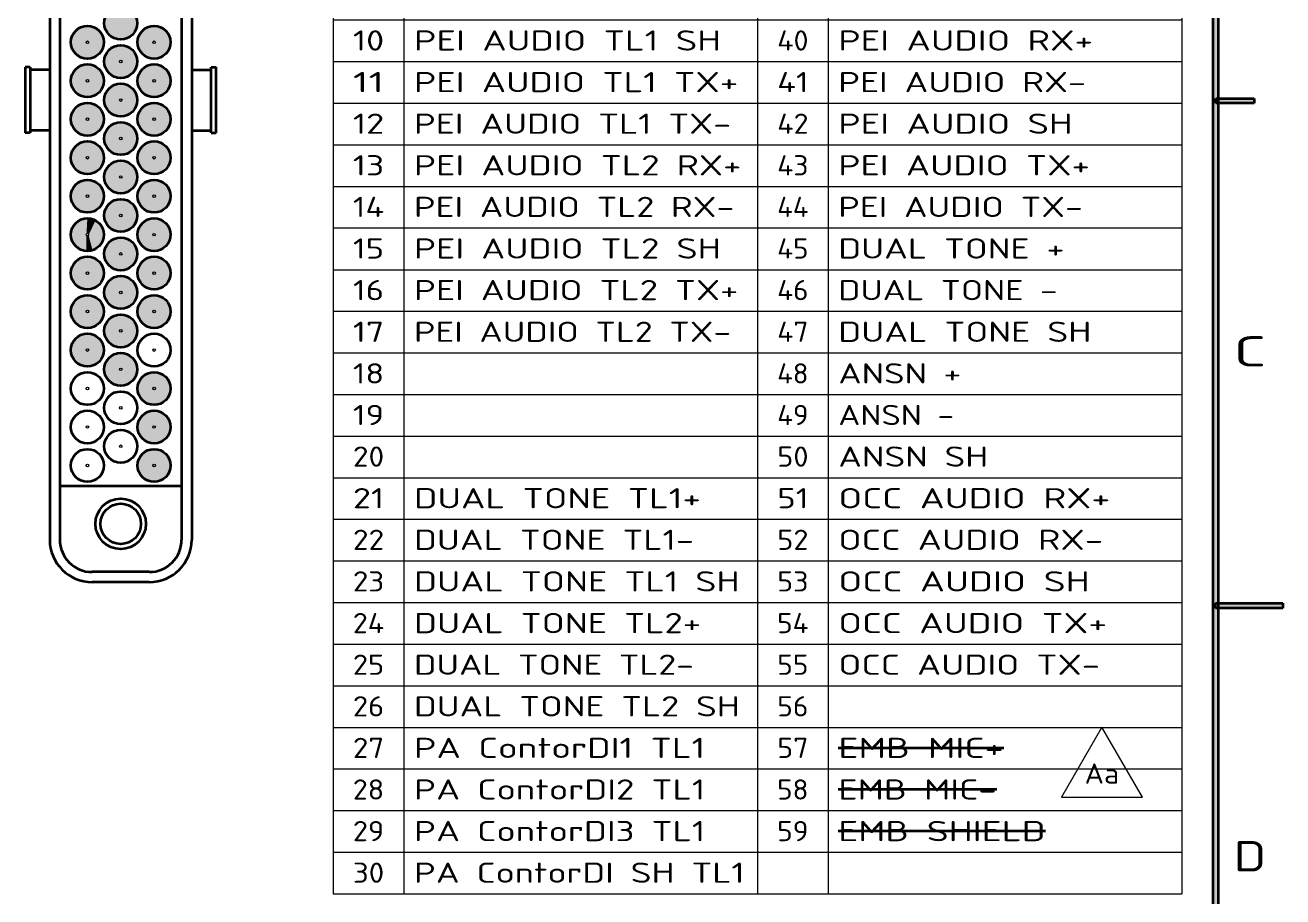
# Model space of a CAD drawing. Extents: x 23 to 417, y 3 to 294.
# Drawn here: x 292.2 to 416.6, y 119.7 to 206 of the extents above; entities that cross this region are included whole.
import ezdxf
from ezdxf.enums import TextEntityAlignment as Align

# ---------------------------------------------------------------- set-up
doc = ezdxf.new("R2010")
doc.units = 0
doc.layers.get('0').update_dxf_attribs({"lineweight": 13})
doc.layers.add('3', color=7, linetype='Continuous', lineweight=13)
doc.styles.get("Standard").update_dxf_attribs({"font": 'isocp.shx'})

# ---------------------------------------------------------------- blocks, each defined once
blk = doc.blocks.new('BLOCK1971')
at = {"layer": '3', "color": 7, "lineweight": 13}
blk.add_text('C', height=3, dxfattribs=at).set_placement((411.77, 172.19), (415, 172.19), align=Align.FIT)
blk = doc.blocks.new('BLOCK1972')
at = {"layer": '3', "color": 7, "lineweight": 13}
blk.add_text('D', height=3, dxfattribs=at).set_placement((411.77, 122.19), (415, 122.19), align=Align.FIT)
blk = doc.blocks.new('BLOCK2039')
at = {"layer": '3', "color": 7, "lineweight": 5}
blk.add_solid([(410.24, 9.76), (409.76, 10.24), (410.24, 287.24), (409.76, 286.76)], dxfattribs=at)
blk = doc.blocks.new('BLOCK2042')
at = {"layer": '3', "color": 7, "lineweight": 5}
blk.add_solid([(413.8, 198.74), (413.8, 198.26), (410, 198.74), (410, 198.26)], dxfattribs=at)
blk = doc.blocks.new('BLOCK2043')
at = {"layer": '3', "color": 7, "lineweight": 5}
blk.add_solid([(409.99, 148.26), (409.99, 148.74), (416.64, 148.26), (416.64, 148.74)], dxfattribs=at)
blk = doc.blocks.new('BLOCK2141')
at = {"color": 7, "lineweight": 13}
blk.add_lwpolyline([(528.46, -69.38), (536.48, -69.38), (532.47, -62.43)], close=True, dxfattribs=at)
blk.add_text('Aa', height=2, dxfattribs=at).set_placement((530.76, -68.03), (534.18, -68.03), align=Align.FIT)
blk = doc.blocks.new('BLOCK2150')
at = {"color": 7, "lineweight": 5}
for points in [[(432.86, -23.68), (430.92, -23.92), (432.05, -23.47), (431.44, -23.58)], [(432.86, -23.68), (430.84, -26.19), (430.42, -25.04), (430.52, -25.66)], [(432.86, -23.68), (430.42, -25.04), (430.92, -23.92), (430.56, -24.43)], [(432.86, -23.68), (431.94, -26.72), (430.84, -26.19), (431.34, -26.56)], [(432.86, -23.68), (433.1, -26.34), (431.94, -26.72), (432.56, -26.64)], [(432.86, -23.68), (433.33, -24.09), (433.67, -25.26), (433.61, -24.64)], [(432.86, -23.68), (433.67, -25.26), (433.1, -26.34), (433.49, -25.85)]]:
    blk.add_solid(points, dxfattribs=at)
blk = doc.blocks.new('BLOCK2151')
at = {"color": 7, "lineweight": 5}
for points in [[(432.86, -19.87), (430.84, -22.38), (430.42, -21.23), (430.52, -21.85)], [(432.86, -19.87), (430.42, -21.23), (430.92, -20.11), (430.56, -20.62)], [(432.86, -19.87), (431.94, -22.91), (430.84, -22.38), (431.34, -22.75)], [(432.86, -19.87), (430.92, -20.11), (432.05, -19.66), (431.44, -19.77)], [(432.86, -19.87), (433.1, -22.53), (431.94, -22.91), (432.56, -22.83)], [(432.86, -19.87), (433.33, -20.28), (433.67, -21.45), (433.61, -20.83)], [(432.86, -19.87), (433.67, -21.45), (433.1, -22.53), (433.49, -22.04)]]:
    blk.add_solid(points, dxfattribs=at)
blk = doc.blocks.new('BLOCK2152')
at = {"color": 7, "lineweight": 5}
for points in [[(432.86, -16.06), (430.84, -18.57), (430.42, -17.42), (430.52, -18.04)], [(432.86, -16.06), (430.42, -17.42), (430.92, -16.3), (430.56, -16.81)], [(432.86, -16.06), (431.94, -19.1), (430.84, -18.57), (431.34, -18.94)], [(432.86, -16.06), (430.92, -16.3), (432.05, -15.85), (431.44, -15.96)], [(432.86, -16.06), (433.1, -18.72), (431.94, -19.1), (432.56, -19.02)], [(432.86, -16.06), (433.33, -16.47), (433.67, -17.64), (433.61, -17.02)], [(432.86, -16.06), (433.67, -17.64), (433.1, -18.72), (433.49, -18.23)]]:
    blk.add_solid(points, dxfattribs=at)
blk = doc.blocks.new('BLOCK2153')
at = {"color": 7, "lineweight": 5}
for points in [[(431.44, -12.15), (431.34, -15.13), (430.92, -12.49), (430.84, -14.76)], [(431.94, -15.29), (431.34, -15.13), (431.92, -13.67), (431.44, -12.15)], [(432.05, -12.03), (431.92, -13.67), (431.44, -12.15)], [(432.05, -12.03), (431.96, -13.57), (431.92, -13.67), (431.93, -13.62)], [(432.05, -12.03), (432.05, -13.53), (431.96, -13.57), (432, -13.54)], [(432.86, -12.25), (432.05, -13.53), (432.05, -12.03)], [(432.86, -12.25), (432.14, -13.57), (432.05, -13.53), (432.1, -13.54)], [(432.86, -12.25), (432.18, -13.67), (432.14, -13.57), (432.17, -13.62)], [(432.56, -15.21), (432.17, -13.71), (432.86, -12.25), (432.18, -13.67)], [(432.56, -15.21), (432.86, -12.25), (433.1, -14.91)], [(433.1, -14.91), (432.86, -12.25), (433.33, -12.66)], [(430.56, -13), (430.52, -14.23), (430.42, -13.61)], [(430.92, -12.49), (430.84, -14.76), (430.56, -13), (430.52, -14.23)], [(431.94, -15.29), (431.92, -13.67), (431.96, -13.76), (431.93, -13.71)], [(433.49, -14.42), (433.1, -14.91), (433.61, -13.21), (433.33, -12.66)], [(433.49, -14.42), (433.61, -13.21), (433.67, -13.83)], [(432.56, -15.21), (431.94, -15.29), (432, -13.79), (431.96, -13.76)], [(432.56, -15.21), (432, -13.79), (432.1, -13.79), (432.05, -13.8)], [(432.56, -15.21), (432.1, -13.79), (432.17, -13.71), (432.14, -13.76)]]:
    blk.add_solid(points, dxfattribs=at)
blk = doc.blocks.new('BLOCK2154')
at = {"color": 7, "lineweight": 5}
for points in [[(432.86, -8.44), (430.84, -10.95), (430.42, -9.8), (430.52, -10.42)], [(432.86, -8.44), (430.42, -9.8), (430.92, -8.68), (430.56, -9.19)], [(432.86, -8.44), (431.94, -11.48), (430.84, -10.95), (431.34, -11.32)], [(432.86, -8.44), (430.92, -8.68), (432.05, -8.23), (431.44, -8.34)], [(432.86, -8.44), (433.1, -11.1), (431.94, -11.48), (432.56, -11.4)], [(432.86, -8.44), (433.33, -8.85), (433.67, -10.02), (433.61, -9.4)], [(432.86, -8.44), (433.67, -10.02), (433.1, -11.1), (433.49, -10.61)]]:
    blk.add_solid(points, dxfattribs=at)
blk = doc.blocks.new('BLOCK2155')
at = {"color": 7, "lineweight": 5}
for points in [[(432.86, -4.63), (430.84, -7.14), (430.42, -5.99), (430.52, -6.61)], [(432.86, -4.63), (430.42, -5.99), (430.92, -4.87), (430.56, -5.38)], [(432.86, -4.63), (431.94, -7.67), (430.84, -7.14), (431.34, -7.51)], [(432.86, -4.63), (430.92, -4.87), (432.05, -4.41), (431.44, -4.53)], [(432.86, -4.63), (433.1, -7.29), (431.94, -7.67), (432.56, -7.59)], [(432.86, -4.63), (433.33, -5.04), (433.67, -6.21), (433.61, -5.59)], [(432.86, -4.63), (433.67, -6.21), (433.1, -7.29), (433.49, -6.8)]]:
    blk.add_solid(points, dxfattribs=at)
blk = doc.blocks.new('BLOCK2156')
at = {"color": 7, "lineweight": 5}
for points in [[(432.86, -0.82), (430.84, -3.33), (430.42, -2.18), (430.52, -2.8)], [(432.86, -0.82), (430.42, -2.18), (430.92, -1.06), (430.56, -1.57)], [(432.86, -0.82), (431.94, -3.86), (430.84, -3.33), (431.34, -3.7)], [(432.86, -0.82), (430.92, -1.06), (432.05, -0.61), (431.44, -0.72)], [(432.86, -0.82), (433.1, -3.48), (431.94, -3.86), (432.56, -3.78)], [(432.86, -0.82), (433.33, -1.23), (433.67, -2.4), (433.61, -1.78)], [(432.86, -0.82), (433.67, -2.4), (433.1, -3.48), (433.49, -2.99)]]:
    blk.add_solid(points, dxfattribs=at)
blk = doc.blocks.new('BLOCK2157')
at = {"color": 7, "lineweight": 5}
for points in [[(432.86, 2.99), (430.84, 0.48), (430.42, 1.63), (430.52, 1.01)], [(432.86, 2.99), (430.42, 1.63), (430.92, 2.75), (430.56, 2.24)], [(432.86, 2.99), (431.94, -0.05), (430.84, 0.48), (431.34, 0.11)], [(432.86, 2.99), (430.92, 2.75), (432.05, 3.2), (431.44, 3.09)], [(432.86, 2.99), (433.1, 0.33), (431.94, -0.05), (432.56, 0.03)], [(432.86, 2.99), (433.33, 2.58), (433.67, 1.41), (433.61, 2.03)], [(432.86, 2.99), (433.67, 1.41), (433.1, 0.33), (433.49, 0.82)]]:
    blk.add_solid(points, dxfattribs=at)
blk = doc.blocks.new('BLOCK2158')
at = {"color": 7, "lineweight": 5}
for points in [[(432.86, 6.8), (430.84, 4.29), (430.42, 5.44), (430.52, 4.82)], [(432.86, 6.8), (430.42, 5.44), (430.92, 6.56), (430.56, 6.05)], [(432.86, 6.8), (431.94, 3.76), (430.84, 4.29), (431.34, 3.92)], [(432.86, 6.8), (430.92, 6.56), (432.05, 7.01), (431.44, 6.9)], [(432.86, 6.8), (433.1, 4.14), (431.94, 3.76), (432.56, 3.84)], [(432.86, 6.8), (433.33, 6.39), (433.67, 5.22), (433.61, 5.84)], [(432.86, 6.8), (433.67, 5.22), (433.1, 4.14), (433.49, 4.63)]]:
    blk.add_solid(points, dxfattribs=at)
blk = doc.blocks.new('BLOCK2159')
at = {"color": 7, "lineweight": 5}
for points in [[(436.16, -25.58), (434.14, -28.09), (433.72, -26.95), (433.82, -27.56)], [(436.16, -25.58), (433.72, -26.95), (434.22, -25.83), (433.86, -26.34)], [(436.16, -25.58), (435.24, -28.63), (434.14, -28.09), (434.64, -28.47)], [(436.16, -25.58), (434.22, -25.83), (435.35, -25.37), (434.74, -25.49)], [(436.16, -25.58), (436.4, -28.25), (435.24, -28.63), (435.86, -28.55)], [(436.16, -25.58), (436.63, -25.99), (436.97, -27.16), (436.91, -26.54)], [(436.16, -25.58), (436.97, -27.16), (436.4, -28.25), (436.79, -27.76)]]:
    blk.add_solid(points, dxfattribs=at)
blk = doc.blocks.new('BLOCK2160')
at = {"color": 7, "lineweight": 5}
for points in [[(436.16, -21.77), (434.14, -24.28), (433.72, -23.14), (433.82, -23.75)], [(436.16, -21.77), (433.72, -23.14), (434.22, -22.02), (433.86, -22.53)], [(436.16, -21.77), (435.24, -24.82), (434.14, -24.28), (434.64, -24.66)], [(436.16, -21.77), (434.22, -22.02), (435.35, -21.56), (434.74, -21.68)], [(436.16, -21.77), (436.4, -24.44), (435.24, -24.82), (435.86, -24.74)], [(436.16, -21.77), (436.63, -22.18), (436.97, -23.35), (436.91, -22.73)], [(436.16, -21.77), (436.97, -23.35), (436.4, -24.44), (436.79, -23.95)]]:
    blk.add_solid(points, dxfattribs=at)
blk = doc.blocks.new('BLOCK2161')
at = {"color": 7, "lineweight": 5}
for points in [[(436.16, -17.96), (434.14, -20.47), (433.72, -19.33), (433.82, -19.94)], [(436.16, -17.96), (433.72, -19.33), (434.22, -18.21), (433.86, -18.72)], [(436.16, -17.96), (435.24, -21.01), (434.14, -20.47), (434.64, -20.85)], [(436.16, -17.96), (434.22, -18.21), (435.35, -17.75), (434.74, -17.87)], [(436.16, -17.96), (436.4, -20.63), (435.24, -21.01), (435.86, -20.93)], [(436.16, -17.96), (436.63, -18.37), (436.97, -19.54), (436.91, -18.92)], [(436.16, -17.96), (436.97, -19.54), (436.4, -20.63), (436.79, -20.14)]]:
    blk.add_solid(points, dxfattribs=at)
blk = doc.blocks.new('BLOCK2162')
at = {"color": 7, "lineweight": 5}
for points in [[(436.16, -14.15), (434.14, -16.66), (433.72, -15.52), (433.82, -16.13)], [(436.16, -14.15), (433.72, -15.52), (434.22, -14.4), (433.86, -14.91)], [(436.16, -14.15), (435.24, -17.2), (434.14, -16.66), (434.64, -17.04)], [(436.16, -14.15), (434.22, -14.4), (435.35, -13.94), (434.74, -14.06)], [(436.16, -14.15), (436.4, -16.82), (435.24, -17.2), (435.86, -17.12)], [(436.16, -14.15), (436.63, -14.56), (436.97, -15.73), (436.91, -15.11)], [(436.16, -14.15), (436.97, -15.73), (436.4, -16.82), (436.79, -16.33)]]:
    blk.add_solid(points, dxfattribs=at)
blk = doc.blocks.new('BLOCK2163')
at = {"color": 7, "lineweight": 5}
for points in [[(436.16, -10.34), (434.14, -12.85), (433.72, -11.71), (433.82, -12.32)], [(436.16, -10.34), (433.72, -11.71), (434.22, -10.59), (433.86, -11.1)], [(436.16, -10.34), (435.24, -13.39), (434.14, -12.85), (434.64, -13.23)], [(436.16, -10.34), (434.22, -10.59), (435.35, -10.13), (434.74, -10.25)], [(436.16, -10.34), (436.4, -13.01), (435.24, -13.39), (435.86, -13.31)], [(436.16, -10.34), (436.63, -10.75), (436.97, -11.92), (436.91, -11.3)], [(436.16, -10.34), (436.97, -11.92), (436.4, -13.01), (436.79, -12.52)]]:
    blk.add_solid(points, dxfattribs=at)
blk = doc.blocks.new('BLOCK2164')
at = {"color": 7, "lineweight": 5}
for points in [[(436.16, -6.53), (434.14, -9.04), (433.72, -7.9), (433.82, -8.51)], [(436.16, -6.53), (433.72, -7.9), (434.22, -6.78), (433.86, -7.29)], [(436.16, -6.53), (435.24, -9.58), (434.14, -9.04), (434.64, -9.42)], [(436.16, -6.53), (434.22, -6.78), (435.35, -6.32), (434.74, -6.44)], [(436.16, -6.53), (436.4, -9.2), (435.24, -9.58), (435.86, -9.5)], [(436.16, -6.53), (436.63, -6.94), (436.97, -8.11), (436.91, -7.49)], [(436.16, -6.53), (436.97, -8.11), (436.4, -9.2), (436.79, -8.71)]]:
    blk.add_solid(points, dxfattribs=at)
blk = doc.blocks.new('BLOCK2165')
at = {"color": 7, "lineweight": 5}
for points in [[(436.16, -2.72), (434.14, -5.23), (433.72, -4.09), (433.82, -4.7)], [(436.16, -2.72), (433.72, -4.09), (434.22, -2.97), (433.86, -3.48)], [(436.16, -2.72), (435.24, -5.77), (434.14, -5.23), (434.64, -5.61)], [(436.16, -2.72), (434.22, -2.97), (435.35, -2.51), (434.74, -2.63)], [(436.16, -2.72), (436.4, -5.39), (435.24, -5.77), (435.86, -5.69)], [(436.16, -2.72), (436.63, -3.13), (436.97, -4.3), (436.91, -3.68)], [(436.16, -2.72), (436.97, -4.3), (436.4, -5.39), (436.79, -4.9)]]:
    blk.add_solid(points, dxfattribs=at)
blk = doc.blocks.new('BLOCK2166')
at = {"color": 7, "lineweight": 5}
for points in [[(436.16, 1.09), (434.22, 0.84), (435.35, 1.3), (434.74, 1.18)], [(436.16, 1.09), (434.14, -1.42), (433.72, -0.28), (433.82, -0.89)], [(436.16, 1.09), (433.72, -0.28), (434.22, 0.84), (433.86, 0.33)], [(436.16, 1.09), (435.24, -1.96), (434.14, -1.42), (434.64, -1.8)], [(436.16, 1.09), (436.4, -1.58), (435.24, -1.96), (435.86, -1.88)], [(436.16, 1.09), (436.63, 0.68), (436.97, -0.49), (436.91, 0.13)], [(436.16, 1.09), (436.97, -0.49), (436.4, -1.58), (436.79, -1.09)]]:
    blk.add_solid(points, dxfattribs=at)
blk = doc.blocks.new('BLOCK2167')
at = {"color": 7, "lineweight": 5}
for points in [[(436.16, 4.9), (434.22, 4.65), (435.35, 5.11), (434.74, 4.99)], [(436.16, 4.9), (434.14, 2.39), (433.72, 3.53), (433.82, 2.92)], [(436.16, 4.9), (433.72, 3.53), (434.22, 4.65), (433.86, 4.14)], [(436.16, 4.9), (435.24, 1.85), (434.14, 2.39), (434.64, 2.01)], [(436.16, 4.9), (436.4, 2.23), (435.24, 1.85), (435.86, 1.93)], [(436.16, 4.9), (436.63, 4.49), (436.97, 3.32), (436.91, 3.94)], [(436.16, 4.9), (436.97, 3.32), (436.4, 2.23), (436.79, 2.72)]]:
    blk.add_solid(points, dxfattribs=at)
blk = doc.blocks.new('BLOCK2168')
at = {"color": 7, "lineweight": 5}
for points in [[(436.16, 8.71), (434.22, 8.46), (435.35, 8.92), (434.74, 8.8)], [(436.16, 8.71), (434.14, 6.2), (433.72, 7.34), (433.82, 6.73)], [(436.16, 8.71), (433.72, 7.34), (434.22, 8.46), (433.86, 7.95)], [(436.16, 8.71), (435.24, 5.66), (434.14, 6.2), (434.64, 5.82)], [(436.16, 8.71), (436.4, 6.04), (435.24, 5.66), (435.86, 5.74)], [(436.16, 8.71), (436.63, 8.3), (436.97, 7.13), (436.91, 7.75)], [(436.16, 8.71), (436.97, 7.13), (436.4, 6.04), (436.79, 6.53)]]:
    blk.add_solid(points, dxfattribs=at)
blk = doc.blocks.new('BLOCK2176')
at = {"color": 7, "lineweight": 5}
for points in [[(439.46, -35.11), (437.44, -37.62), (437.02, -36.47), (437.12, -37.09)], [(439.46, -35.11), (437.02, -36.47), (437.52, -35.35), (437.16, -35.86)], [(439.46, -35.11), (438.54, -38.15), (437.44, -37.62), (437.94, -37.99)], [(439.46, -35.11), (437.52, -35.35), (438.65, -34.9), (438.04, -35.01)], [(439.46, -35.11), (439.7, -37.77), (438.54, -38.15), (439.16, -38.07)], [(439.46, -35.11), (439.93, -35.52), (440.27, -36.69), (440.21, -36.07)], [(439.46, -35.11), (440.27, -36.69), (439.7, -37.77), (440.09, -37.28)]]:
    blk.add_solid(points, dxfattribs=at)
blk = doc.blocks.new('BLOCK2177')
at = {"color": 7, "lineweight": 5}
for points in [[(439.46, -31.3), (437.52, -31.54), (438.65, -31.08), (438.04, -31.2)], [(439.46, -31.3), (437.44, -33.81), (437.02, -32.66), (437.12, -33.28)], [(439.46, -31.3), (437.02, -32.66), (437.52, -31.54), (437.16, -32.05)], [(439.46, -31.3), (438.54, -34.34), (437.44, -33.81), (437.94, -34.18)], [(439.46, -31.3), (439.7, -33.96), (438.54, -34.34), (439.16, -34.26)], [(439.46, -31.3), (439.93, -31.71), (440.27, -32.88), (440.21, -32.26)], [(439.46, -31.3), (440.27, -32.88), (439.7, -33.96), (440.09, -33.47)]]:
    blk.add_solid(points, dxfattribs=at)
blk = doc.blocks.new('BLOCK2178')
at = {"color": 7, "lineweight": 5}
for points in [[(439.46, -27.49), (437.52, -27.73), (438.65, -27.27), (438.04, -27.39)], [(439.46, -27.49), (437.44, -30), (437.02, -28.85), (437.12, -29.47)], [(439.46, -27.49), (437.02, -28.85), (437.52, -27.73), (437.16, -28.24)], [(439.46, -27.49), (438.54, -30.53), (437.44, -30), (437.94, -30.37)], [(439.46, -27.49), (439.7, -30.15), (438.54, -30.53), (439.16, -30.45)], [(439.46, -27.49), (439.93, -27.9), (440.27, -29.07), (440.21, -28.45)], [(439.46, -27.49), (440.27, -29.07), (439.7, -30.15), (440.09, -29.66)]]:
    blk.add_solid(points, dxfattribs=at)
blk = doc.blocks.new('BLOCK2179')
at = {"color": 7, "lineweight": 5}
for points in [[(439.46, -19.87), (437.44, -22.38), (437.02, -21.23), (437.12, -21.85)], [(439.46, -19.87), (437.02, -21.23), (437.52, -20.11), (437.16, -20.62)], [(439.46, -19.87), (438.54, -22.91), (437.44, -22.38), (437.94, -22.75)], [(439.46, -19.87), (437.52, -20.11), (438.65, -19.66), (438.04, -19.77)], [(439.46, -19.87), (439.7, -22.53), (438.54, -22.91), (439.16, -22.83)], [(439.46, -19.87), (439.93, -20.28), (440.27, -21.45), (440.21, -20.83)], [(439.46, -19.87), (440.27, -21.45), (439.7, -22.53), (440.09, -22.04)]]:
    blk.add_solid(points, dxfattribs=at)
blk = doc.blocks.new('BLOCK2180')
at = {"color": 7, "lineweight": 5}
for points in [[(439.46, -16.06), (437.44, -18.57), (437.02, -17.42), (437.12, -18.04)], [(439.46, -16.06), (437.02, -17.42), (437.52, -16.3), (437.16, -16.81)], [(439.46, -16.06), (438.54, -19.1), (437.44, -18.57), (437.94, -18.94)], [(439.46, -16.06), (437.52, -16.3), (438.65, -15.85), (438.04, -15.96)], [(439.46, -16.06), (439.7, -18.72), (438.54, -19.1), (439.16, -19.02)], [(439.46, -16.06), (439.93, -16.47), (440.27, -17.64), (440.21, -17.02)], [(439.46, -16.06), (440.27, -17.64), (439.7, -18.72), (440.09, -18.23)]]:
    blk.add_solid(points, dxfattribs=at)
blk = doc.blocks.new('BLOCK2181')
at = {"color": 7, "lineweight": 5}
for points in [[(439.46, -12.25), (437.44, -14.76), (437.02, -13.61), (437.12, -14.23)], [(439.46, -12.25), (437.02, -13.61), (437.52, -12.49), (437.16, -13)], [(439.46, -12.25), (438.54, -15.29), (437.44, -14.76), (437.94, -15.13)], [(439.46, -12.25), (437.52, -12.49), (438.65, -12.03), (438.04, -12.15)], [(439.46, -12.25), (439.7, -14.91), (438.54, -15.29), (439.16, -15.21)], [(439.46, -12.25), (439.93, -12.66), (440.27, -13.83), (440.21, -13.21)], [(439.46, -12.25), (440.27, -13.83), (439.7, -14.91), (440.09, -14.42)]]:
    blk.add_solid(points, dxfattribs=at)
blk = doc.blocks.new('BLOCK2182')
at = {"color": 7, "lineweight": 5}
for points in [[(439.46, -8.44), (437.44, -10.95), (437.02, -9.8), (437.12, -10.42)], [(439.46, -8.44), (437.02, -9.8), (437.52, -8.68), (437.16, -9.19)], [(439.46, -8.44), (438.54, -11.48), (437.44, -10.95), (437.94, -11.32)], [(439.46, -8.44), (437.52, -8.68), (438.65, -8.23), (438.04, -8.34)], [(439.46, -8.44), (439.7, -11.1), (438.54, -11.48), (439.16, -11.4)], [(439.46, -8.44), (439.93, -8.85), (440.27, -10.02), (440.21, -9.4)], [(439.46, -8.44), (440.27, -10.02), (439.7, -11.1), (440.09, -10.61)]]:
    blk.add_solid(points, dxfattribs=at)
blk = doc.blocks.new('BLOCK2183')
at = {"color": 7, "lineweight": 5}
for points in [[(439.46, -4.63), (437.44, -7.14), (437.02, -5.99), (437.12, -6.61)], [(439.46, -4.63), (437.02, -5.99), (437.52, -4.87), (437.16, -5.38)], [(439.46, -4.63), (438.54, -7.67), (437.44, -7.14), (437.94, -7.51)], [(439.46, -4.63), (437.52, -4.87), (438.65, -4.41), (438.04, -4.53)], [(439.46, -4.63), (439.7, -7.29), (438.54, -7.67), (439.16, -7.59)], [(439.46, -4.63), (439.93, -5.04), (440.27, -6.21), (440.21, -5.59)], [(439.46, -4.63), (440.27, -6.21), (439.7, -7.29), (440.09, -6.8)]]:
    blk.add_solid(points, dxfattribs=at)
blk = doc.blocks.new('BLOCK2184')
at = {"color": 7, "lineweight": 5}
for points in [[(439.46, -0.82), (437.44, -3.33), (437.02, -2.18), (437.12, -2.8)], [(439.46, -0.82), (437.02, -2.18), (437.52, -1.06), (437.16, -1.57)], [(439.46, -0.82), (438.54, -3.86), (437.44, -3.33), (437.94, -3.7)], [(439.46, -0.82), (437.52, -1.06), (438.65, -0.61), (438.04, -0.72)], [(439.46, -0.82), (439.7, -3.48), (438.54, -3.86), (439.16, -3.78)], [(439.46, -0.82), (439.93, -1.23), (440.27, -2.4), (440.21, -1.78)], [(439.46, -0.82), (440.27, -2.4), (439.7, -3.48), (440.09, -2.99)]]:
    blk.add_solid(points, dxfattribs=at)
blk = doc.blocks.new('BLOCK2185')
at = {"color": 7, "lineweight": 5}
for points in [[(439.46, 2.99), (437.44, 0.48), (437.02, 1.63), (437.12, 1.01)], [(439.46, 2.99), (437.02, 1.63), (437.52, 2.75), (437.16, 2.24)], [(439.46, 2.99), (438.54, -0.05), (437.44, 0.48), (437.94, 0.11)], [(439.46, 2.99), (437.52, 2.75), (438.65, 3.2), (438.04, 3.09)], [(439.46, 2.99), (439.7, 0.33), (438.54, -0.05), (439.16, 0.03)], [(439.46, 2.99), (439.93, 2.58), (440.27, 1.41), (440.21, 2.03)], [(439.46, 2.99), (440.27, 1.41), (439.7, 0.33), (440.09, 0.82)]]:
    blk.add_solid(points, dxfattribs=at)
blk = doc.blocks.new('BLOCK2186')
at = {"color": 7, "lineweight": 5}
for points in [[(439.46, 6.8), (437.44, 4.29), (437.02, 5.44), (437.12, 4.82)], [(439.46, 6.8), (437.02, 5.44), (437.52, 6.56), (437.16, 6.05)], [(439.46, 6.8), (438.54, 3.76), (437.44, 4.29), (437.94, 3.92)], [(439.46, 6.8), (437.52, 6.56), (438.65, 7.01), (438.04, 6.9)], [(439.46, 6.8), (439.7, 4.14), (438.54, 3.76), (439.16, 3.84)], [(439.46, 6.8), (439.93, 6.39), (440.27, 5.22), (440.21, 5.84)], [(439.46, 6.8), (440.27, 5.22), (439.7, 4.14), (440.09, 4.63)]]:
    blk.add_solid(points, dxfattribs=at)
blk = doc.blocks.new('BLOCK2195')
at = {"color": 7, "lineweight": 13}
for p, q in [((456.38, 48.82), (540.38, 48.82)), ((456.38, 48.82), (456.38, -78.95)), ((463.38, 48.82), (463.38, -78.95)), ((498.38, 48.82), (498.38, -78.95)), ((505.38, 48.82), (505.38, -78.95)), ((540.38, 48.82), (540.38, -78.95)), ((456.38, 44.7), (540.38, 44.7)), ((456.38, 40.57), (540.38, 40.57)), ((456.38, 36.45), (540.38, 36.45)), ((456.38, 32.33), (540.38, 32.33)), ((456.38, 28.21), (540.38, 28.21)), ((456.38, 24.09), (540.38, 24.09)), ((456.38, 19.97), (540.38, 19.97)), ((456.38, 15.85), (540.38, 15.85)), ((456.38, 11.72), (540.38, 11.72)), ((456.38, 7.6), (540.38, 7.6)), ((456.38, 3.48), (540.38, 3.48)), ((456.38, -0.64), (540.38, -0.64)), ((456.38, -4.76), (540.38, -4.76)), ((456.38, -8.88), (540.38, -8.88)), ((456.38, -13), (540.38, -13)), ((456.38, -17.13), (540.38, -17.13)), ((456.38, -21.25), (540.38, -21.25)), ((456.38, -25.37), (540.38, -25.37)), ((456.38, -29.49), (540.38, -29.49)), ((456.38, -33.61), (540.38, -33.61)), ((456.38, -37.73), (540.38, -37.73)), ((456.38, -41.85), (540.38, -41.85)), ((456.38, -45.98), (540.38, -45.98)), ((456.38, -50.1), (540.38, -50.1)), ((456.38, -54.22), (540.38, -54.22)), ((456.38, -58.34), (540.38, -58.34)), ((456.38, -62.46), (540.38, -62.46)), ((456.38, -66.58), (540.38, -66.58)), ((456.38, -70.7), (540.38, -70.7)), ((456.38, -74.83), (540.38, -74.83)), ((456.38, -78.95), (540.38, -78.95))]:
    blk.add_line(p, q, dxfattribs=at)
at = {"color": 7, "lineweight": 35, "ltscale": 0.409598}
blk.add_line((506.38, -64.47), (522.76, -64.47), dxfattribs=at)
at = {"color": 7, "lineweight": 35, "ltscale": 0.392067}
blk.add_line((506.38, -68.59), (522.06, -68.59), dxfattribs=at)
at = {"color": 7, "lineweight": 35}
blk.add_line((506.38, -72.72), (526.9, -72.72), dxfattribs=at)
at = {"color": 7, "lineweight": 13}
for s, p, p2 in [('NO.', (457.4, 45.79), (462.36, 45.79)), ('ITEM', (477.54, 45.79), (484.22, 45.79)), ('NO.', (499.4, 45.79), (504.36, 45.79)), ('ITEM', (519.54, 45.79), (526.22, 45.79)), ('1', (459.1, 41.67), (460.66, 41.67)), ('PA AUDIO TL1+', (464.38, 41.67), (489.76, 41.67)), ('31', (500.33, 41.67), (503.43, 41.67)), ('PA ContorDI1 TL2', (506.38, 41.67), (535.21, 41.67)), ('2', (459.1, 37.55), (460.66, 37.55)), ('PA AUDIO TL1-', (464.38, 37.55), (489.05, 37.55)), ('32', (500.33, 37.55), (503.43, 37.55)), ('PA ContorDI2 TL2', (506.38, 37.55), (535.21, 37.55)), ('3', (459.1, 33.42), (460.66, 33.42)), ('PA AUDIO TL SH', (464.38, 33.42), (491.63, 33.42)), ('33', (500.33, 33.42), (503.43, 33.42)), ('PA ContorDI3 TL2', (506.38, 33.42), (535.21, 33.42)), ('4', (459.1, 29.3), (460.66, 29.3)), ('PA AUDIO TL2+', (464.38, 29.3), (489.76, 29.3)), ('34', (500.33, 29.3), (503.43, 29.3)), ('PA ContorDI SH TL2', (506.38, 29.3), (539.11, 29.3)), ('5', (459.1, 25.18), (460.66, 25.18)), ('PA AUDIO TL2-', (464.38, 25.18), (489.05, 25.18)), ('35', (500.33, 25.18), (503.43, 25.18)), ('PA AUDIO+', (506.38, 25.18), (524.56, 25.18)), ('6', (459.1, 21.06), (460.66, 21.06)), ('PA AUDIO TL2 SH', (464.38, 21.06), (493.58, 21.06)), ('36', (500.33, 21.06), (503.43, 21.06)), ('PA AUDIO-', (506.38, 21.06), (523.86, 21.06)), ('7', (459.1, 16.94), (460.66, 16.94)), ('37', (500.33, 16.94), (503.43, 16.94)), ('PA AUDIO SH', (506.38, 16.94), (528.39, 16.94)), ('8', (459.1, 12.82), (460.66, 12.82)), ('PEI AUDIO TL1 RX+', (464.38, 12.82), (496.79, 12.82)), ('38', (500.33, 12.82), (503.43, 12.82)), ('9', (459.1, 8.7), (460.66, 8.7)), ('PEI AUDIO TL1 RX-', (464.38, 8.7), (496.09, 8.7)), ('39', (500.33, 8.7), (503.43, 8.7)), ('10', (458.33, 4.57), (461.43, 4.57)), ('PEI AUDIO TL1 SH', (464.38, 4.57), (494.76, 4.57)), ('40', (500.33, 4.57), (503.43, 4.57)), ('PEI AUDIO RX+', (506.38, 4.57), (531.6, 4.57)), ('11', (458.33, 0.45), (461.43, 0.45)), ('PEI AUDIO TL1 TX+', (464.38, 0.45), (496.48, 0.45)), ('41', (500.33, 0.45), (503.43, 0.45)), ('PEI AUDIO RX-', (506.38, 0.45), (530.9, 0.45)), ('12', (458.33, -3.67), (461.43, -3.67)), ('PEI AUDIO TL1 TX-', (464.38, -3.67), (495.78, -3.67)), ('42', (500.33, -3.67), (503.43, -3.67)), ('PEI AUDIO SH', (506.38, -3.67), (529.57, -3.67)), ('13', (458.33, -7.79), (461.43, -7.79)), ('PEI AUDIO TL2 RX+', (464.38, -7.79), (496.79, -7.79)), ('43', (500.33, -7.79), (503.43, -7.79)), ('PEI AUDIO TX+', (506.38, -7.79), (531.29, -7.79)), ('14', (458.33, -11.91), (461.43, -11.91)), ('PEI AUDIO TL2 RX-', (464.38, -11.91), (496.09, -11.91)), ('44', (500.33, -11.91), (503.43, -11.91)), ('PEI AUDIO TX-', (506.38, -11.91), (530.59, -11.91)), ('15', (458.33, -16.03), (461.43, -16.03)), ('PEI AUDIO TL2 SH', (464.38, -16.03), (494.76, -16.03)), ('45', (500.33, -16.03), (503.43, -16.03)), ('DUAL TONE +', (506.38, -16.03), (528.78, -16.03)), ('16', (458.33, -20.15), (461.43, -20.15)), ('PEI AUDIO TL2 TX+', (464.38, -20.15), (496.48, -20.15)), ('46', (500.33, -20.15), (503.43, -20.15)), ('DUAL TONE -', (506.38, -20.15), (528.08, -20.15)), ('17', (458.33, -24.28), (461.43, -24.28)), ('PEI AUDIO TL2 TX-', (464.38, -24.28), (495.78, -24.28)), ('47', (500.33, -24.28), (503.43, -24.28)), ('DUAL TONE SH', (506.38, -24.28), (531.43, -24.28)), ('18', (458.33, -28.4), (461.43, -28.4)), ('48', (500.33, -28.4), (503.43, -28.4)), ('ANSN +', (506.38, -28.4), (518.55, -28.4)), ('19', (458.33, -32.52), (461.43, -32.52)), ('49', (500.33, -32.52), (503.43, -32.52)), ('ANSN -', (506.38, -32.52), (517.85, -32.52)), ('20', (458.33, -36.64), (461.43, -36.64)), ('50', (500.33, -36.64), (503.43, -36.64)), ('ANSN SH', (506.38, -36.64), (521.2, -36.64)), ('21', (458.33, -40.76), (461.43, -40.76)), ('DUAL TONE TL1+', (464.38, -40.76), (492.79, -40.76)), ('51', (500.33, -40.76), (503.43, -40.76)), ('OCC AUDIO RX+', (506.38, -40.76), (533.3, -40.76)), ('22', (458.33, -44.88), (461.43, -44.88)), ('DUAL TONE TL1-', (464.38, -44.88), (492.09, -44.88)), ('52', (500.33, -44.88), (503.43, -44.88)), ('OCC AUDIO RX-', (506.38, -44.88), (532.6, -44.88)), ('23', (458.33, -49), (461.43, -49)), ('DUAL TONE TL1 SH', (464.38, -49), (496.62, -49)), ('53', (500.33, -49), (503.43, -49)), ('OCC AUDIO SH', (506.38, -49), (531.27, -49)), ('24', (458.33, -53.13), (461.43, -53.13)), ('DUAL TONE TL2+', (464.38, -53.13), (492.79, -53.13)), ('54', (500.33, -53.13), (503.43, -53.13)), ('OCC AUDIO TX+', (506.38, -53.13), (532.99, -53.13)), ('25', (458.33, -57.25), (461.43, -57.25)), ('DUAL TONE TL2-', (464.38, -57.25), (492.09, -57.25)), ('55', (500.33, -57.25), (503.43, -57.25)), ('OCC AUDIO TX-', (506.38, -57.25), (532.29, -57.25)), ('26', (458.33, -61.37), (461.43, -61.37)), ('DUAL TONE TL2 SH', (464.38, -61.37), (496.62, -61.37)), ('56', (500.33, -61.37), (503.43, -61.37)), ('27', (458.33, -65.49), (461.43, -65.49)), ('PA ContorDI1 TL1', (464.38, -65.49), (493.21, -65.49)), ('57', (500.33, -65.49), (503.43, -65.49)), ('EMB MIC+', (506.38, -65.49), (522.76, -65.49)), ('28', (458.33, -69.61), (461.43, -69.61)), ('PA ContorDI2 TL1', (464.38, -69.61), (493.21, -69.61)), ('58', (500.33, -69.61), (503.43, -69.61)), ('EMB MIC-', (506.38, -69.61), (522.06, -69.61)), ('29', (458.33, -73.73), (461.43, -73.73)), ('PA ContorDI3 TL1', (464.38, -73.73), (493.21, -73.73)), ('59', (500.33, -73.73), (503.43, -73.73)), ('EMB SHIELD', (506.38, -73.73), (526.9, -73.73)), ('30', (458.33, -77.85), (461.43, -77.85)), ('PA ContorDI SH TL1', (464.38, -77.85), (497.11, -77.85))]:
    blk.add_text(s, height=2, dxfattribs=at).set_placement(p, p2, align=Align.FIT)

msp = doc.modelspace()

# ---------------------------------------------------------------- linework, layer by layer
at = {"color": 7, "lineweight": 35}
for p, q in [((294.58, 242.12), (294.58, 155.04)), ((295.58, 242.12), (295.58, 155.04)), ((307.64, 242.12), (307.64, 155.04)), ((308.64, 242.12), (308.64, 155.04))]:
    msp.add_line(p, q, dxfattribs=at)
at = {"color": 7, "lineweight": 35, "ltscale": 0.08125}
for p, q in [((292.15, 201.83), (292.15, 198.58)), ((292.65, 201.83), (292.65, 198.58)), ((310.57, 198.58), (310.57, 201.83)), ((311.07, 198.58), (311.07, 201.83)), ((292.15, 198.58), (292.15, 195.33)), ((292.65, 198.58), (292.65, 195.33)), ((310.57, 195.33), (310.57, 198.58)), ((311.07, 195.33), (311.07, 198.58))]:
    msp.add_line(p, q, dxfattribs=at)
at = {"color": 7, "lineweight": 35, "ltscale": 0.0125}
for p, q in [((292.65, 201.83), (292.15, 201.83)), ((310.57, 201.83), (311.07, 201.83)), ((292.65, 195.33), (292.15, 195.33)), ((310.57, 195.33), (311.07, 195.33))]:
    msp.add_line(p, q, dxfattribs=at)
at = {"color": 7, "lineweight": 35, "ltscale": 0.04825}
for p, q in [((294.58, 201.58), (292.65, 201.58)), ((308.64, 201.58), (310.57, 201.58)), ((294.58, 195.58), (292.65, 195.58)), ((308.64, 195.58), (310.57, 195.58))]:
    msp.add_line(p, q, dxfattribs=at)
at = {"color": 7, "lineweight": 35, "ltscale": 0.3015}
msp.add_line((307.64, 160.34), (295.58, 160.34), dxfattribs=at)
at = {"color": 7, "lineweight": 35, "ltscale": 0.1415}
for p, q in [((304.44, 151.84), (298.78, 151.84)), ((304.44, 150.84), (298.78, 150.84))]:
    msp.add_line(p, q, dxfattribs=at)
at = {"color": 7, "lineweight": 35}
for centre, radius in [((301.61, 206.2), 1.63), ((298.31, 204.3), 1.63), ((304.91, 204.3), 1.63), ((301.61, 202.39), 1.63), ((298.31, 200.49), 1.63), ((304.91, 200.49), 1.63), ((301.61, 198.58), 1.63), ((298.31, 196.68), 1.63), ((304.91, 196.68), 1.63), ((301.61, 194.77), 1.63), ((298.31, 192.87), 1.63), ((304.91, 192.87), 1.63), ((301.61, 190.96), 1.63), ((298.31, 189.06), 1.63), ((304.91, 189.06), 1.63), ((301.61, 187.15), 1.63), ((298.31, 185.25), 1.63), ((304.91, 185.25), 1.63), ((301.61, 183.34), 1.63), ((298.31, 181.44), 1.63), ((304.91, 181.44), 1.63), ((301.61, 179.53), 1.63), ((298.31, 177.63), 1.63), ((304.91, 177.63), 1.63), ((301.61, 175.72), 1.63), ((298.31, 173.82), 1.63), ((304.91, 173.82), 1.63), ((301.61, 171.91), 1.63), ((298.31, 170.01), 1.63), ((304.91, 170.01), 1.63), ((301.61, 168.1), 1.63), ((298.31, 166.2), 1.63), ((304.91, 166.2), 1.63), ((301.61, 164.29), 1.63), ((298.31, 162.39), 1.63), ((304.91, 162.39), 1.63), ((301.61, 156.61), 2.5), ((301.61, 156.61), 2)]:
    msp.add_circle(centre, radius, dxfattribs=at)
at = {"color": 7, "lineweight": 13}
for centre in [(298.31, 204.3), (304.91, 204.3), (301.61, 202.39), (298.31, 200.49), (304.91, 200.49), (301.61, 198.58), (298.31, 196.68), (304.91, 196.68), (301.61, 194.77), (298.31, 192.87), (304.91, 192.87), (301.61, 190.96), (298.31, 189.06), (304.91, 189.06), (301.61, 187.15), (298.31, 185.25), (304.91, 185.25), (301.61, 183.34), (298.31, 181.44), (304.91, 181.44), (301.61, 179.53), (298.31, 177.63), (304.91, 177.63), (301.61, 175.72), (298.31, 173.82), (304.91, 173.82), (301.61, 171.91), (298.31, 170.01), (304.91, 170.01), (301.61, 168.1), (298.31, 166.2), (304.91, 166.2), (301.61, 164.29), (298.31, 162.39), (304.91, 162.39)]:
    msp.add_circle(centre, 0.13, dxfattribs=at)
at = {"color": 7, "lineweight": 35}
for centre, radius, start, end in [((298.78, 155.04), 4.2, 180, 270), ((298.78, 155.04), 3.2, 180, 270), ((304.44, 155.04), 4.2, 270, 360), ((304.44, 155.04), 3.2, 270, 360)]:
    msp.add_arc(centre, radius, start, end, dxfattribs=at)
at = {"layer": '3', "color": 7, "lineweight": 35}
for p, q in [((409.76, 10.24), (409.76, 286.76)), ((410.24, 287.24), (410.24, 9.76))]:
    msp.add_line(p, q, dxfattribs=at)
at = {"layer": '3', "color": 7, "lineweight": 35, "ltscale": 0.095}
for p, q in [((410, 198.74), (413.8, 198.74)), ((413.8, 198.26), (410, 198.26))]:
    msp.add_line(p, q, dxfattribs=at)
at = {"layer": '3', "color": 7, "lineweight": 35, "ltscale": 0.011875}
for p, q in [((410, 198.26), (410, 198.74)), ((413.8, 198.74), (413.8, 198.26)), ((409.99, 148.26), (409.99, 148.74)), ((416.64, 148.74), (416.64, 148.26))]:
    msp.add_line(p, q, dxfattribs=at)
at = {"layer": '3', "color": 7, "lineweight": 35, "ltscale": 0.16625}
for p, q in [((409.99, 148.74), (416.64, 148.74)), ((416.64, 148.26), (409.99, 148.26))]:
    msp.add_line(p, q, dxfattribs=at)

# ---------------------------------------------------------------- block references
at = {"lineweight": 0}
for name in ['BLOCK2195', 'BLOCK2168', 'BLOCK2158', 'BLOCK2186', 'BLOCK2167', 'BLOCK2157', 'BLOCK2185', 'BLOCK2166', 'BLOCK2156', 'BLOCK2184', 'BLOCK2165', 'BLOCK2155', 'BLOCK2183', 'BLOCK2164', 'BLOCK2154', 'BLOCK2182', 'BLOCK2163', 'BLOCK2153', 'BLOCK2181', 'BLOCK2162', 'BLOCK2152', 'BLOCK2180', 'BLOCK2161', 'BLOCK2151', 'BLOCK2179', 'BLOCK2160', 'BLOCK2150', 'BLOCK2159', 'BLOCK2178', 'BLOCK2177', 'BLOCK2176', 'BLOCK2141']:
    msp.add_blockref(name, (-133.74, 198.91), dxfattribs=at)
at = {"layer": '3', "lineweight": 0}
for name in ['BLOCK2039', 'BLOCK2042', 'BLOCK1971', 'BLOCK2043', 'BLOCK1972']:
    msp.add_blockref(name, (0, 0), dxfattribs=at)

doc.saveas('drawing.dxf')
